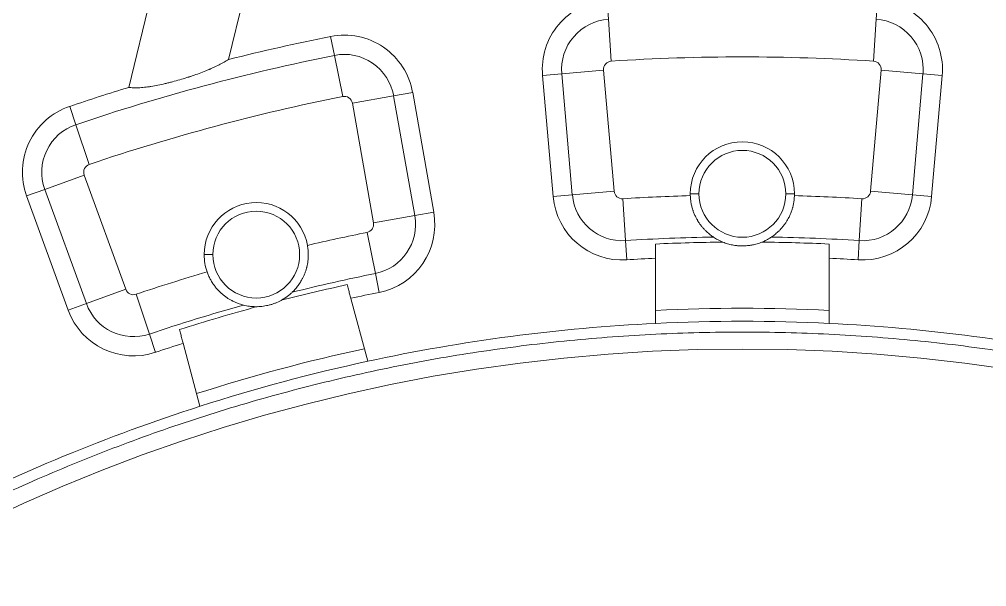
# Model space of a CAD drawing. Header units: millimetres. Extents: x 2746 to 4231, y 4731 to 5781.
# Drawn here: x 3304.2 to 3415.7, y 5468.3 to 5533.7 of the extents above; entities that cross this region are included whole.
import ezdxf

# ---------------------------------------------------------------- set-up
doc = ezdxf.new("R2010")
doc.units = ezdxf.units.MM
doc.layers.add('core', color=7, linetype='Continuous', lineweight=20)

msp = doc.modelspace()

# ---------------------------------------------------------------- linework, layer by layer
at = {"layer": 'core'}
for p, q in [((3316.86, 5525.85), (3328.65, 5574.59)), ((3328.32, 5529.05), (3339.34, 5574.59)), ((3371.96, 5535.75), (3372.1, 5533.69)), ((3403.07, 5535.75), (3402.94, 5533.69)), ((3372.41, 5528.87), (3372.1, 5533.69)), ((3402.63, 5528.87), (3402.94, 5533.69)), ((3340.09, 5531.71), (3340.53, 5529.53)), ((3341.48, 5524.8), (3340.53, 5529.53)), ((3364.5, 5527.22), (3366.71, 5527.42)), ((3364.5, 5527.22), (3365.72, 5513.27)), ((3371.52, 5527.84), (3366.71, 5527.42)), ((3367.93, 5513.47), (3366.71, 5527.42)), ((3372.75, 5513.89), (3371.52, 5527.84)), ((3403.51, 5527.84), (3402.29, 5513.89)), ((3403.51, 5527.84), (3408.32, 5527.42)), ((3408.32, 5527.42), (3407.1, 5513.47)), ((3410.54, 5527.22), (3408.32, 5527.42)), ((3409.32, 5513.27), (3410.54, 5527.22)), ((3342.6, 5524.03), (3347.35, 5524.87)), ((3349.54, 5525.26), (3347.35, 5524.87)), ((3347.35, 5524.87), (3349.78, 5511.08)), ((3351.97, 5511.46), (3349.54, 5525.26)), ((3310.03, 5523.65), (3310.74, 5521.55)), ((3342.6, 5524.03), (3345.03, 5510.24)), ((3312.29, 5516.97), (3310.74, 5521.55)), ((3311.7, 5515.75), (3307.16, 5514.1)), ((3316.49, 5502.59), (3311.7, 5515.75)), ((3305.07, 5513.34), (3307.16, 5514.1)), ((3311.95, 5500.94), (3307.16, 5514.1)), ((3365.72, 5513.27), (3367.93, 5513.47)), ((3372.75, 5513.89), (3367.93, 5513.47)), ((3381.52, 5513.59), (3382.52, 5513.59)), ((3393.52, 5513.59), (3392.52, 5513.59)), ((3402.29, 5513.89), (3407.1, 5513.47)), ((3409.32, 5513.27), (3407.1, 5513.47)), ((3305.07, 5513.34), (3309.86, 5500.18)), ((3373.75, 5513.02), (3374.05, 5508.2)), ((3401.29, 5513.02), (3400.98, 5508.2)), ((3351.97, 5511.46), (3349.78, 5511.08)), ((3345.03, 5510.24), (3349.78, 5511.08)), ((3344.28, 5509.15), (3345.24, 5504.41)), ((3374.19, 5505.99), (3374.05, 5508.2)), ((3400.84, 5505.99), (3400.98, 5508.2)), ((3325.52, 5506.59), (3326.52, 5506.59)), ((3377.52, 5506.17), (3377.52, 5498.66)), ((3397.52, 5498.66), (3397.52, 5506.17)), ((3345.68, 5502.23), (3345.24, 5504.41)), ((3316.49, 5502.59), (3311.95, 5500.94)), ((3317.68, 5502.02), (3319.22, 5497.44)), ((3344.36, 5494.3), (3342.42, 5501.55)), ((3309.86, 5500.18), (3311.95, 5500.94)), ((3319.93, 5495.33), (3319.22, 5497.44)), ((3323.1, 5496.37), (3325.04, 5489.12))]:
    msp.add_line(p, q, dxfattribs=at)
for centre, radius, start, end in [((3372.47, 5527.92), 8, 94.6447, 185), ((3402.57, 5527.92), 8, 355, 85.3553), ((3372.47, 5527.92), 5.78, 93.6902, 185), ((3402.57, 5527.92), 5.78, 355, 86.3098), ((3387.52, 5294.59), 241.82, 101.3098, 104.1698), ((3341.66, 5523.87), 8, 10, 101.3098), ((3387.52, 5294.59), 239.6, 101.3098, 108.6902), ((3341.66, 5523.87), 5.78, 10, 101.3098), ((3387.52, 5294.59), 234.77, 86.3098, 93.6902), ((3372.47, 5527.92), 0.948, 93.6902, 185), ((3402.57, 5527.92), 0.948, 355, 86.3098), ((3387.52, 5294.59), 241.82, 106.9905, 108.6902), ((3387.52, 5294.59), 234.77, 101.3098, 108.6902), ((3341.66, 5523.87), 0.948, 10, 101.3098), ((3312.59, 5516.08), 8, 108.6902, 200), ((3312.59, 5516.08), 5.78, 108.6902, 200), ((3387.52, 5513.59), 6, 0, 180), ((3387.52, 5513.59), 5, 0, 180), ((3312.59, 5516.08), 0.948, 108.6902, 200), ((3373.69, 5513.97), 5.78, 185, 273.6068), ((3373.69, 5513.97), 0.948, 185, 273.6068), ((3387.52, 5513.59), 6, 180, 182.0299), ((3387.52, 5513.59), 5, 180, 0), ((3387.52, 5513.59), 6, 357.9701, 360), ((3401.35, 5513.97), 5.78, 266.3932, 355), ((3401.35, 5513.97), 0.948, 266.3932, 355), ((3331.52, 5506.59), 6, 10.1735, 180), ((3373.69, 5513.97), 8, 185, 273.6068), ((3387.52, 5294.59), 218.87, 91.5699, 93.6068), ((3387.52, 5294.59), 218.87, 86.3932, 88.4301), ((3401.35, 5513.97), 8, 266.3932, 355), ((3331.52, 5506.59), 5, 0, 180), ((3344.09, 5510.07), 8, 281.3932, 10), ((3344.09, 5510.07), 0.948, 281.3932, 10), ((3344.09, 5510.07), 5.78, 281.3932, 10), ((3387.52, 5294.59), 218.87, 101.3932, 103.231), ((3387.52, 5294.59), 214.04, 90.8935, 93.6068), ((3387.52, 5294.59), 213.45, 90.6033, 92.6853), ((3387.52, 5294.59), 213.45, 87.3147, 89.3967), ((3387.52, 5294.59), 214.04, 86.3932, 89.1065), ((3331.52, 5506.59), 6, 180, 199.42), ((3331.52, 5506.59), 5, 180, 0), ((3387.52, 5294.59), 211.82, 92.706, 93.6068), ((3387.52, 5294.59), 211.82, 86.3932, 87.294), ((3387.52, 5294.59), 218.87, 106.3625, 108.6068), ((3387.52, 5294.59), 214.04, 101.3932, 104.0198), ((3317.38, 5502.92), 0.948, 200, 288.6068), ((3387.52, 5294.59), 213.45, 102.3147, 104.4134), ((3387.52, 5294.59), 211.82, 101.3932, 102.294), ((3317.38, 5502.92), 8, 200, 288.6068), ((3317.38, 5502.92), 5.78, 200, 288.6068), ((3387.52, 5294.59), 214.04, 105.5738, 108.6068), ((3387.52, 5294.59), 213.45, 105.1801, 107.6853), ((3387.52, 5294.59), 205.82, 87.2151, 92.7849), ((3387.52, 5294.59), 204.32, 92.8054, 102.1946), ((3387.52, 5294.59), 204.32, 87.1946, 92.8054), ((3387.52, 5294.59), 204.32, 77.8054, 87.1946), ((3387.52, 5294.59), 201.12, 0, 180), ((3387.52, 5294.59), 211.82, 107.706, 108.6068), ((3387.52, 5294.59), 205.82, 102.2151, 107.7849), ((3387.52, 5294.59), 204.32, 102.1946, 107.8054), ((3387.52, 5294.59), 204.32, 107.8054, 117.1946)]:
    msp.add_arc(centre, radius, start, end, dxfattribs=at)
for points, knots in [([(3328.32, 5529.05), (3328.16, 5528.95), (3327.99, 5528.84), (3327.63, 5528.64), (3327.43, 5528.54), (3327.03, 5528.34), (3326.81, 5528.23), (3326.47, 5528.08), (3326.36, 5528.03), (3326.21, 5527.97), (3326.18, 5527.95), (3326.12, 5527.93), (3326.03, 5527.89), (3325.94, 5527.85), (3325.64, 5527.73), (3325.14, 5527.53), (3324.62, 5527.34), (3324.22, 5527.21), (3324.08, 5527.16), (3323.91, 5527.1), (3323.88, 5527.09), (3323.81, 5527.07), (3323.71, 5527.03), (3323.6, 5527), (3323.26, 5526.89), (3322.98, 5526.81), (3322.43, 5526.65), (3322.15, 5526.57), (3321.73, 5526.46), (3321.59, 5526.42), (3321.38, 5526.37), (3321.31, 5526.35), (3321.16, 5526.32), (3321.09, 5526.3), (3320.74, 5526.22), (3320.47, 5526.16), (3319.92, 5526.05), (3319.66, 5526), (3319.33, 5525.95), (3319.27, 5525.94), (3319.14, 5525.92), (3319.07, 5525.91), (3318.88, 5525.89), (3318.76, 5525.87), (3318.4, 5525.83), (3318.17, 5525.81), (3317.85, 5525.8), (3317.74, 5525.79), (3317.59, 5525.79), (3317.54, 5525.79), (3317.47, 5525.8), (3317.45, 5525.8), (3317.4, 5525.8), (3317.28, 5525.8), (3317.08, 5525.82), (3316.93, 5525.84), (3316.86, 5525.85)], [0, 0, 0, 0, 0.0625, 0.0625, 0.125, 0.125, 0.1875, 0.1875, 0.21875, 0.21875, 0.226563, 0.226563, 0.234375, 0.25, 0.25, 0.3125, 0.375, 0.375, 0.40625, 0.40625, 0.414063, 0.414063, 0.421875, 0.4375, 0.4375, 0.5, 0.5, 0.5625, 0.5625, 0.59375, 0.59375, 0.609375, 0.609375, 0.625, 0.625, 0.6875, 0.6875, 0.75, 0.75, 0.765625, 0.765625, 0.78125, 0.78125, 0.8125, 0.8125, 0.875, 0.875, 0.90625, 0.90625, 0.921875, 0.921875, 0.929688, 0.929688, 0.9375, 0.96875, 1, 1, 1, 1]), ([(3384.18, 5508.6), (3384.13, 5508.64), (3384.07, 5508.68), (3383.95, 5508.77), (3383.88, 5508.82), (3383.75, 5508.92), (3383.68, 5508.98), (3383.54, 5509.1), (3383.46, 5509.16), (3383.37, 5509.25), (3383.35, 5509.27), (3383.32, 5509.31), (3383.3, 5509.32), (3383.24, 5509.38), (3383.21, 5509.42), (3383.1, 5509.53), (3383.02, 5509.61), (3382.88, 5509.78), (3382.81, 5509.87), (3382.66, 5510.06), (3382.6, 5510.16), (3382.49, 5510.31), (3382.44, 5510.39), (3382.39, 5510.47), (3382.36, 5510.52), (3382.35, 5510.55), (3382.27, 5510.69), (3382.2, 5510.8), (3382.09, 5511.03), (3382.03, 5511.16), (3381.93, 5511.4), (3381.88, 5511.53), (3381.82, 5511.7), (3381.81, 5511.73), (3381.79, 5511.8), (3381.78, 5511.83), (3381.75, 5511.94), (3381.73, 5512.01), (3381.68, 5512.21), (3381.64, 5512.35), (3381.59, 5512.64), (3381.57, 5512.78), (3381.55, 5512.97), (3381.55, 5513), (3381.54, 5513.08), (3381.54, 5513.12), (3381.53, 5513.23), (3381.52, 5513.3), (3381.52, 5513.38)], [0, 0, 0, 0, 0.0625, 0.0625, 0.125, 0.125, 0.1875, 0.1875, 0.25, 0.25, 0.265625, 0.265625, 0.28125, 0.28125, 0.3125, 0.3125, 0.375, 0.375, 0.4375, 0.4375, 0.5, 0.5, 0.53125, 0.546875, 0.546875, 0.5625, 0.5625, 0.625, 0.625, 0.6875, 0.6875, 0.75, 0.75, 0.765625, 0.765625, 0.78125, 0.78125, 0.8125, 0.8125, 0.875, 0.875, 0.9375, 0.9375, 0.953125, 0.953125, 0.96875, 0.96875, 1, 1, 1, 1]), ([(3393.51, 5513.38), (3393.51, 5513.23), (3393.5, 5513.08), (3393.47, 5512.79), (3393.44, 5512.64), (3393.39, 5512.36), (3393.36, 5512.22), (3393.32, 5512.04), (3393.31, 5512.01), (3393.29, 5511.94), (3393.26, 5511.84), (3393.23, 5511.74), (3393.16, 5511.54), (3393.11, 5511.41), (3393.01, 5511.16), (3392.95, 5511.04), (3392.88, 5510.89), (3392.86, 5510.86), (3392.83, 5510.8), (3392.82, 5510.77), (3392.77, 5510.69), (3392.74, 5510.63), (3392.64, 5510.47), (3392.58, 5510.36), (3392.44, 5510.16), (3392.37, 5510.06), (3392.23, 5509.88), (3392.16, 5509.79), (3392.05, 5509.66), (3392, 5509.6), (3391.94, 5509.54), (3391.9, 5509.5), (3391.89, 5509.48), (3391.79, 5509.38), (3391.72, 5509.3), (3391.57, 5509.17), (3391.5, 5509.1), (3391.36, 5508.98), (3391.29, 5508.92), (3391.16, 5508.82), (3391.09, 5508.77), (3391.01, 5508.71), (3391, 5508.7), (3390.97, 5508.68), (3390.95, 5508.67), (3390.91, 5508.64), (3390.88, 5508.62), (3390.86, 5508.6)], [0, 0, 0, 0, 0.0625, 0.0625, 0.125, 0.125, 0.1875, 0.1875, 0.203125, 0.203125, 0.21875, 0.25, 0.25, 0.3125, 0.3125, 0.375, 0.375, 0.390625, 0.390625, 0.40625, 0.40625, 0.4375, 0.4375, 0.5, 0.5, 0.5625, 0.5625, 0.625, 0.625, 0.65625, 0.671875, 0.671875, 0.6875, 0.6875, 0.75, 0.75, 0.8125, 0.8125, 0.875, 0.875, 0.9375, 0.9375, 0.953125, 0.953125, 0.96875, 0.96875, 1, 1, 1, 1]), ([(3384.18, 5508.6), (3384.26, 5508.55), (3384.33, 5508.5), (3384.5, 5508.4), (3384.58, 5508.36), (3384.76, 5508.26), (3384.85, 5508.21), (3385.05, 5508.12), (3385.16, 5508.07), (3385.27, 5508.03)], [0, 0, 0, 0, 0.25, 0.25, 0.5, 0.5, 0.75, 0.75, 1, 1, 1, 1]), ([(3385.27, 5508.03), (3385.45, 5507.95), (3385.62, 5507.89), (3385.99, 5507.78), (3386.17, 5507.74), (3386.46, 5507.68), (3386.55, 5507.67), (3386.69, 5507.65), (3386.74, 5507.64), (3386.84, 5507.63), (3386.89, 5507.62), (3387.13, 5507.6), (3387.32, 5507.59), (3387.71, 5507.59), (3387.9, 5507.6), (3388.19, 5507.63), (3388.29, 5507.64), (3388.43, 5507.66), (3388.48, 5507.67), (3388.57, 5507.68), (3388.62, 5507.69), (3388.86, 5507.74), (3389.04, 5507.78), (3389.41, 5507.89), (3389.59, 5507.95), (3389.77, 5508.03)], [0, 0, 0, 0, 0.125, 0.125, 0.25, 0.25, 0.3125, 0.3125, 0.34375, 0.34375, 0.375, 0.375, 0.5, 0.5, 0.625, 0.625, 0.6875, 0.6875, 0.71875, 0.71875, 0.75, 0.75, 0.875, 0.875, 1, 1, 1, 1]), ([(3337.52, 5506.59), (3337.52, 5506.46), (3337.51, 5506.34), (3337.5, 5506.09), (3337.49, 5505.97), (3337.44, 5505.61), (3337.4, 5505.38), (3337.34, 5505.12), (3337.33, 5505.09), (3337.31, 5505.04), (3337.31, 5505.01), (3337.28, 5504.93), (3337.27, 5504.87), (3337.22, 5504.71), (3337.18, 5504.6), (3337.07, 5504.3), (3336.98, 5504.1), (3336.87, 5503.87), (3336.84, 5503.83), (3336.8, 5503.74), (3336.77, 5503.69), (3336.7, 5503.56), (3336.65, 5503.48), (3336.55, 5503.31), (3336.49, 5503.24), (3336.39, 5503.08), (3336.34, 5503.01), (3336.23, 5502.87), (3336.17, 5502.8), (3336.09, 5502.71), (3336.07, 5502.68), (3336.01, 5502.62), (3335.99, 5502.59), (3335.91, 5502.5), (3335.86, 5502.44), (3335.76, 5502.34), (3335.71, 5502.3), (3335.67, 5502.25)], [0, 0, 0, 0, 0.0625, 0.0625, 0.125, 0.125, 0.25, 0.25, 0.265625, 0.265625, 0.28125, 0.28125, 0.3125, 0.3125, 0.375, 0.375, 0.5, 0.5, 0.53125, 0.53125, 0.5625, 0.5625, 0.625, 0.625, 0.6875, 0.6875, 0.75, 0.75, 0.8125, 0.8125, 0.84375, 0.84375, 0.875, 0.875, 0.9375, 0.9375, 1, 1, 1, 1]), ([(3330.05, 5500.77), (3329.98, 5500.79), (3329.91, 5500.81), (3329.74, 5500.86), (3329.66, 5500.88), (3329.48, 5500.94), (3329.39, 5500.98), (3329.2, 5501.05), (3329.11, 5501.09), (3328.96, 5501.16), (3328.91, 5501.18), (3328.84, 5501.22), (3328.81, 5501.23), (3328.76, 5501.26), (3328.64, 5501.32), (3328.51, 5501.39), (3328.31, 5501.51), (3328.21, 5501.58), (3328.02, 5501.72), (3327.92, 5501.79), (3327.72, 5501.94), (3327.62, 5502.03), (3327.47, 5502.16), (3327.42, 5502.2), (3327.33, 5502.3), (3327.28, 5502.34), (3327.14, 5502.49), (3327.04, 5502.59), (3326.86, 5502.8), (3326.78, 5502.91), (3326.65, 5503.08), (3326.61, 5503.14), (3326.55, 5503.23), (3326.52, 5503.26), (3326.48, 5503.32), (3326.38, 5503.48), (3326.29, 5503.64), (3326.15, 5503.9), (3326.09, 5504.03), (3325.97, 5504.31), (3325.91, 5504.45), (3325.86, 5504.59)], [0, 0, 0, 0, 0.0625, 0.0625, 0.125, 0.125, 0.1875, 0.1875, 0.25, 0.25, 0.28125, 0.28125, 0.296875, 0.296875, 0.3125, 0.375, 0.375, 0.4375, 0.4375, 0.5, 0.5, 0.5625, 0.5625, 0.59375, 0.59375, 0.625, 0.625, 0.6875, 0.6875, 0.75, 0.75, 0.78125, 0.78125, 0.796875, 0.796875, 0.8125, 0.875, 0.875, 0.9375, 0.9375, 1, 1, 1, 1]), ([(3334.39, 5501.32), (3334.46, 5501.36), (3334.53, 5501.4), (3334.67, 5501.48), (3334.73, 5501.52), (3334.85, 5501.6), (3334.91, 5501.64), (3335.02, 5501.72), (3335.08, 5501.76), (3335.23, 5501.87), (3335.33, 5501.95), (3335.5, 5502.1), (3335.59, 5502.18), (3335.67, 5502.25)], [0, 0, 0, 0, 0.125, 0.125, 0.25, 0.25, 0.375, 0.375, 0.5, 0.5, 0.75, 0.75, 1, 1, 1, 1]), ([(3331.63, 5500.59), (3331.87, 5500.59), (3332.1, 5500.61), (3332.58, 5500.68), (3332.81, 5500.73), (3333.1, 5500.8), (3333.16, 5500.82), (3333.28, 5500.85), (3333.34, 5500.87), (3333.51, 5500.93), (3333.62, 5500.97), (3333.96, 5501.1), (3334.18, 5501.2), (3334.39, 5501.32)], [0, 0, 0, 0, 0.25, 0.25, 0.5, 0.5, 0.5625, 0.5625, 0.625, 0.625, 0.75, 0.75, 1, 1, 1, 1]), ([(3330.05, 5500.77), (3330.16, 5500.74), (3330.27, 5500.72), (3330.5, 5500.67), (3330.62, 5500.66), (3330.81, 5500.63), (3330.88, 5500.62), (3331.01, 5500.61), (3331.08, 5500.6), (3331.23, 5500.6), (3331.3, 5500.59), (3331.46, 5500.59), (3331.54, 5500.59), (3331.63, 5500.59)], [0, 0, 0, 0, 0.25, 0.25, 0.5, 0.5, 0.625, 0.625, 0.75, 0.75, 0.875, 0.875, 1, 1, 1, 1])]:
    msp.add_open_spline(points, degree=3, knots=knots, dxfattribs=at)
for points in [[(3389.77, 5508.03), (3389.9, 5508.08), (3390.16, 5508.19), (3390.52, 5508.39), (3390.74, 5508.53), (3390.86, 5508.6)], [(3337.42, 5507.65), (3337.45, 5507.47), (3337.5, 5507.12), (3337.52, 5506.77), (3337.52, 5506.59)], [(3377.52, 5506.17), (3377.52, 5506.35), (3377.52, 5506.71), (3377.52, 5507.26), (3377.52, 5507.62), (3377.52, 5507.8)], [(3397.52, 5507.8), (3397.52, 5507.62), (3397.52, 5507.26), (3397.52, 5506.71), (3397.52, 5506.35), (3397.52, 5506.17)], [(3341.99, 5503.13), (3342.04, 5502.95), (3342.13, 5502.6), (3342.28, 5502.07), (3342.37, 5501.72), (3342.42, 5501.55)], [(3323.1, 5496.37), (3323.05, 5496.55), (3322.96, 5496.9), (3322.82, 5497.42), (3322.72, 5497.77), (3322.67, 5497.95)], [(3590.6, 5294.59), (3590.6, 5297.91), (3590.43, 5304.56), (3589.7, 5314.5), (3588.48, 5324.4), (3586.77, 5334.22), (3584.59, 5343.95), (3581.93, 5353.56), (3578.8, 5363.03), (3575.21, 5372.33), (3571.17, 5381.45), (3566.69, 5390.36), (3561.77, 5399.03), (3556.44, 5407.46), (3550.7, 5415.61), (3544.56, 5423.47), (3538.05, 5431.02), (3531.17, 5438.24), (3523.95, 5445.12), (3516.4, 5451.63), (3508.54, 5457.77), (3500.39, 5463.51), (3491.96, 5468.85), (3483.29, 5473.76), (3474.38, 5478.24), (3465.26, 5482.28), (3455.96, 5485.87), (3446.49, 5489), (3436.88, 5491.66), (3427.15, 5493.85), (3417.33, 5495.55), (3407.43, 5496.77), (3397.49, 5497.5), (3387.52, 5497.75), (3377.55, 5497.5), (3367.6, 5496.77), (3357.71, 5495.55), (3347.88, 5493.85), (3338.15, 5491.66), (3328.54, 5489), (3319.08, 5485.87), (3309.77, 5482.28), (3300.66, 5478.24), (3291.75, 5473.76), (3283.07, 5468.85), (3274.65, 5463.51), (3266.5, 5457.77), (3258.63, 5451.63), (3251.08, 5445.12), (3243.86, 5438.24), (3236.99, 5431.02), (3230.47, 5423.47), (3224.34, 5415.61), (3218.6, 5407.46), (3213.26, 5399.03), (3208.35, 5390.36), (3203.86, 5381.45), (3199.82, 5372.33), (3196.23, 5363.03), (3193.11, 5353.56), (3190.45, 5343.95), (3188.26, 5334.22), (3186.56, 5324.4), (3185.34, 5314.5), (3184.6, 5304.56), (3184.44, 5297.91), (3184.44, 5294.59)]]:
    msp.add_open_spline(points, degree=3, dxfattribs=at)

doc.saveas('drawing.dxf')
